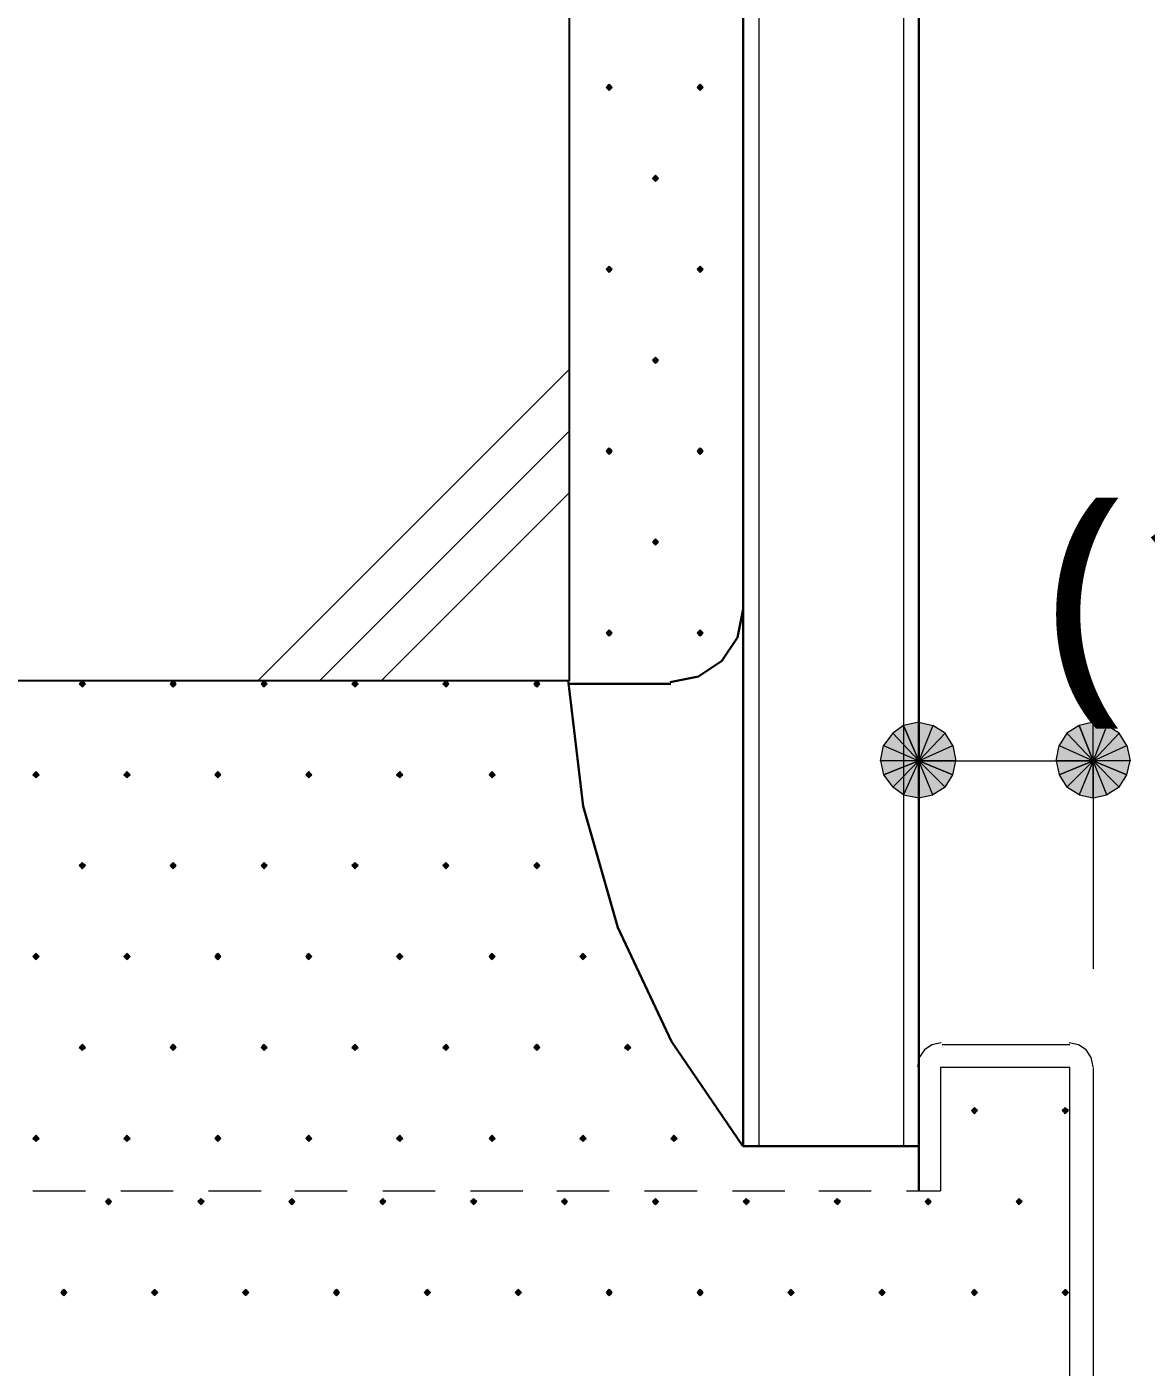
# Model space of a CAD drawing. Header units: millimetres. Extents: x 0 to 420, y 0 to 297.
# Drawn here: x 157.54 to 172.92, y 224.33 to 242.75 of the extents above; entities that cross this region are included whole.
import ezdxf
from ezdxf.enums import TextEntityAlignment as Align

# ---------------------------------------------------------------- set-up
doc = ezdxf.new("R2010")
doc.units = ezdxf.units.MM
doc.styles.add('kst32b', font='NotoSansJP-Variable.ttf')

msp = doc.modelspace()

# ---------------------------------------------------------------- hatches: boundary and pattern name
for points in [[(165.545, 241.956), (165.523, 241.935), (165.502, 241.914), (165.523, 241.893), (165.545, 241.871), (165.566, 241.893), (165.587, 241.914), (165.566, 241.935), (165.545, 241.956)], [(166.793, 241.956), (166.772, 241.935), (166.751, 241.914), (166.772, 241.893), (166.793, 241.871), (166.815, 241.893), (166.836, 241.914), (166.815, 241.935), (166.793, 241.956)], [(166.179, 240.707), (166.158, 240.686), (166.137, 240.665), (166.158, 240.644), (166.179, 240.623), (166.201, 240.644), (166.222, 240.665), (166.201, 240.686), (166.179, 240.707)], [(165.545, 239.458), (165.523, 239.437), (165.502, 239.416), (165.523, 239.395), (165.545, 239.374), (165.566, 239.395), (165.587, 239.416), (165.566, 239.437), (165.545, 239.458)], [(166.793, 239.458), (166.772, 239.437), (166.751, 239.416), (166.772, 239.395), (166.793, 239.374), (166.815, 239.395), (166.836, 239.416), (166.815, 239.437), (166.793, 239.458)], [(166.179, 238.21), (166.158, 238.188), (166.137, 238.167), (166.158, 238.146), (166.179, 238.125), (166.201, 238.146), (166.222, 238.167), (166.201, 238.188), (166.179, 238.21)], [(165.545, 236.961), (165.523, 236.94), (165.502, 236.918), (165.523, 236.897), (165.545, 236.876), (165.566, 236.897), (165.587, 236.918), (165.566, 236.94), (165.545, 236.961)], [(166.793, 236.961), (166.772, 236.94), (166.751, 236.918), (166.772, 236.897), (166.793, 236.876), (166.815, 236.897), (166.836, 236.918), (166.815, 236.94), (166.793, 236.961)], [(166.179, 235.712), (166.158, 235.691), (166.137, 235.67), (166.158, 235.648), (166.179, 235.627), (166.201, 235.648), (166.222, 235.67), (166.201, 235.691), (166.179, 235.712)], [(165.545, 234.463), (165.523, 234.442), (165.502, 234.421), (165.523, 234.4), (165.545, 234.379), (165.566, 234.4), (165.587, 234.421), (165.566, 234.442), (165.545, 234.463)], [(166.793, 234.463), (166.772, 234.442), (166.751, 234.421), (166.772, 234.4), (166.793, 234.379), (166.815, 234.4), (166.836, 234.421), (166.815, 234.442), (166.793, 234.463)], [(158.305, 233.765), (158.284, 233.743), (158.263, 233.722), (158.284, 233.701), (158.305, 233.68), (158.327, 233.701), (158.348, 233.722), (158.327, 233.743), (158.305, 233.765)], [(159.554, 233.765), (159.533, 233.743), (159.512, 233.722), (159.533, 233.701), (159.554, 233.68), (159.576, 233.701), (159.597, 233.722), (159.576, 233.743), (159.554, 233.765)], [(160.803, 233.765), (160.782, 233.743), (160.761, 233.722), (160.782, 233.701), (160.803, 233.68), (160.824, 233.701), (160.846, 233.722), (160.824, 233.743), (160.803, 233.765)], [(162.052, 233.765), (162.031, 233.743), (162.01, 233.722), (162.031, 233.701), (162.052, 233.68), (162.073, 233.701), (162.094, 233.722), (162.073, 233.743), (162.052, 233.765)], [(163.301, 233.765), (163.28, 233.743), (163.259, 233.722), (163.28, 233.701), (163.301, 233.68), (163.322, 233.701), (163.343, 233.722), (163.322, 233.743), (163.301, 233.765)], [(164.55, 233.765), (164.529, 233.743), (164.507, 233.722), (164.529, 233.701), (164.55, 233.68), (164.571, 233.701), (164.592, 233.722), (164.571, 233.743), (164.55, 233.765)], [(169.587, 233.151), (169.439, 233.045), (169.799, 232.664), (169.587, 233.151)], [(172, 233.151), (171.831, 233.045), (172.191, 232.664), (172, 233.151)], [(157.671, 232.516), (157.649, 232.495), (157.628, 232.473), (157.649, 232.452), (157.671, 232.431), (157.692, 232.452), (157.713, 232.473), (157.692, 232.495), (157.671, 232.516)], [(158.919, 232.516), (158.898, 232.495), (158.877, 232.473), (158.898, 232.452), (158.919, 232.431), (158.941, 232.452), (158.962, 232.473), (158.941, 232.495), (158.919, 232.516)], [(160.168, 232.516), (160.147, 232.495), (160.126, 232.473), (160.147, 232.452), (160.168, 232.431), (160.189, 232.452), (160.211, 232.473), (160.189, 232.495), (160.168, 232.516)], [(161.417, 232.516), (161.396, 232.495), (161.375, 232.473), (161.396, 232.452), (161.417, 232.431), (161.438, 232.452), (161.459, 232.473), (161.438, 232.495), (161.417, 232.516)], [(162.666, 232.516), (162.645, 232.495), (162.624, 232.473), (162.645, 232.452), (162.666, 232.431), (162.687, 232.452), (162.708, 232.473), (162.687, 232.495), (162.666, 232.516)], [(163.936, 232.516), (163.915, 232.495), (163.894, 232.473), (163.915, 232.452), (163.936, 232.431), (163.957, 232.452), (163.978, 232.473), (163.957, 232.495), (163.936, 232.516)], [(158.305, 231.267), (158.284, 231.246), (158.263, 231.225), (158.284, 231.204), (158.305, 231.182), (158.327, 231.204), (158.348, 231.225), (158.327, 231.246), (158.305, 231.267)], [(159.554, 231.267), (159.533, 231.246), (159.512, 231.225), (159.533, 231.204), (159.554, 231.182), (159.576, 231.204), (159.597, 231.225), (159.576, 231.246), (159.554, 231.267)], [(160.803, 231.267), (160.782, 231.246), (160.761, 231.225), (160.782, 231.204), (160.803, 231.182), (160.824, 231.204), (160.846, 231.225), (160.824, 231.246), (160.803, 231.267)], [(162.052, 231.267), (162.031, 231.246), (162.01, 231.225), (162.031, 231.204), (162.052, 231.182), (162.073, 231.204), (162.094, 231.225), (162.073, 231.246), (162.052, 231.267)], [(163.301, 231.267), (163.28, 231.246), (163.259, 231.225), (163.28, 231.204), (163.301, 231.182), (163.322, 231.204), (163.343, 231.225), (163.322, 231.246), (163.301, 231.267)], [(164.55, 231.267), (164.529, 231.246), (164.507, 231.225), (164.529, 231.204), (164.55, 231.182), (164.571, 231.204), (164.592, 231.225), (164.571, 231.246), (164.55, 231.267)], [(157.671, 230.018), (157.649, 229.997), (157.628, 229.976), (157.649, 229.955), (157.671, 229.933), (157.692, 229.955), (157.713, 229.976), (157.692, 229.997), (157.671, 230.018)], [(158.919, 230.018), (158.898, 229.997), (158.877, 229.976), (158.898, 229.955), (158.919, 229.933), (158.941, 229.955), (158.962, 229.976), (158.941, 229.997), (158.919, 230.018)], [(160.168, 230.018), (160.147, 229.997), (160.126, 229.976), (160.147, 229.955), (160.168, 229.933), (160.189, 229.955), (160.211, 229.976), (160.189, 229.997), (160.168, 230.018)], [(161.417, 230.018), (161.396, 229.997), (161.375, 229.976), (161.396, 229.955), (161.417, 229.933), (161.438, 229.955), (161.459, 229.976), (161.438, 229.997), (161.417, 230.018)], [(162.666, 230.018), (162.645, 229.997), (162.624, 229.976), (162.645, 229.955), (162.666, 229.933), (162.687, 229.955), (162.708, 229.976), (162.687, 229.997), (162.666, 230.018)], [(163.936, 230.018), (163.915, 229.997), (163.894, 229.976), (163.915, 229.955), (163.936, 229.933), (163.957, 229.955), (163.978, 229.976), (163.957, 229.997), (163.936, 230.018)], [(165.185, 230.018), (165.163, 229.997), (165.142, 229.976), (165.163, 229.955), (165.185, 229.933), (165.206, 229.955), (165.227, 229.976), (165.206, 229.997), (165.185, 230.018)], [(158.305, 228.769), (158.284, 228.748), (158.263, 228.727), (158.284, 228.706), (158.305, 228.685), (158.327, 228.706), (158.348, 228.727), (158.327, 228.748), (158.305, 228.769)], [(159.554, 228.769), (159.533, 228.748), (159.512, 228.727), (159.533, 228.706), (159.554, 228.685), (159.576, 228.706), (159.597, 228.727), (159.576, 228.748), (159.554, 228.769)], [(160.803, 228.769), (160.782, 228.748), (160.761, 228.727), (160.782, 228.706), (160.803, 228.685), (160.824, 228.706), (160.846, 228.727), (160.824, 228.748), (160.803, 228.769)], [(162.052, 228.769), (162.031, 228.748), (162.01, 228.727), (162.031, 228.706), (162.052, 228.685), (162.073, 228.706), (162.094, 228.727), (162.073, 228.748), (162.052, 228.769)], [(163.301, 228.769), (163.28, 228.748), (163.259, 228.727), (163.28, 228.706), (163.301, 228.685), (163.322, 228.706), (163.343, 228.727), (163.322, 228.748), (163.301, 228.769)], [(164.55, 228.769), (164.529, 228.748), (164.507, 228.727), (164.529, 228.706), (164.55, 228.685), (164.571, 228.706), (164.592, 228.727), (164.571, 228.748), (164.55, 228.769)], [(165.799, 228.769), (165.777, 228.748), (165.756, 228.727), (165.777, 228.706), (165.799, 228.685), (165.82, 228.706), (165.841, 228.727), (165.82, 228.748), (165.799, 228.769)], [(170.561, 227.901), (170.54, 227.88), (170.519, 227.859), (170.54, 227.838), (170.561, 227.817), (170.582, 227.838), (170.603, 227.859), (170.582, 227.88), (170.561, 227.901)], [(171.81, 227.901), (171.789, 227.88), (171.768, 227.859), (171.789, 227.838), (171.81, 227.817), (171.831, 227.838), (171.852, 227.859), (171.831, 227.88), (171.81, 227.901)], [(157.671, 227.521), (157.649, 227.499), (157.628, 227.478), (157.649, 227.457), (157.671, 227.436), (157.692, 227.457), (157.713, 227.478), (157.692, 227.499), (157.671, 227.521)], [(158.919, 227.521), (158.898, 227.499), (158.877, 227.478), (158.898, 227.457), (158.919, 227.436), (158.941, 227.457), (158.962, 227.478), (158.941, 227.499), (158.919, 227.521)], [(160.168, 227.521), (160.147, 227.499), (160.126, 227.478), (160.147, 227.457), (160.168, 227.436), (160.189, 227.457), (160.211, 227.478), (160.189, 227.499), (160.168, 227.521)], [(161.417, 227.521), (161.396, 227.499), (161.375, 227.478), (161.396, 227.457), (161.417, 227.436), (161.438, 227.457), (161.459, 227.478), (161.438, 227.499), (161.417, 227.521)], [(162.666, 227.521), (162.645, 227.499), (162.624, 227.478), (162.645, 227.457), (162.666, 227.436), (162.687, 227.457), (162.708, 227.478), (162.687, 227.499), (162.666, 227.521)], [(163.936, 227.521), (163.915, 227.499), (163.894, 227.478), (163.915, 227.457), (163.936, 227.436), (163.957, 227.457), (163.978, 227.478), (163.957, 227.499), (163.936, 227.521)], [(165.185, 227.521), (165.163, 227.499), (165.142, 227.478), (165.163, 227.457), (165.185, 227.436), (165.206, 227.457), (165.227, 227.478), (165.206, 227.499), (165.185, 227.521)], [(166.434, 227.521), (166.412, 227.499), (166.391, 227.478), (166.412, 227.457), (166.434, 227.436), (166.455, 227.457), (166.476, 227.478), (166.455, 227.499), (166.434, 227.521)], [(158.665, 226.653), (158.644, 226.631), (158.623, 226.61), (158.644, 226.589), (158.665, 226.568), (158.687, 226.589), (158.708, 226.61), (158.687, 226.631), (158.665, 226.653)], [(159.935, 226.653), (159.914, 226.631), (159.893, 226.61), (159.914, 226.589), (159.935, 226.568), (159.957, 226.589), (159.978, 226.61), (159.957, 226.631), (159.935, 226.653)], [(161.184, 226.653), (161.163, 226.631), (161.142, 226.61), (161.163, 226.589), (161.184, 226.568), (161.205, 226.589), (161.227, 226.61), (161.205, 226.631), (161.184, 226.653)], [(162.433, 226.653), (162.412, 226.631), (162.391, 226.61), (162.412, 226.589), (162.433, 226.568), (162.454, 226.589), (162.475, 226.61), (162.454, 226.631), (162.433, 226.653)], [(163.682, 226.653), (163.661, 226.631), (163.64, 226.61), (163.661, 226.589), (163.682, 226.568), (163.703, 226.589), (163.724, 226.61), (163.703, 226.631), (163.682, 226.653)], [(164.931, 226.653), (164.91, 226.631), (164.888, 226.61), (164.91, 226.589), (164.931, 226.568), (164.952, 226.589), (164.973, 226.61), (164.952, 226.631), (164.931, 226.653)], [(166.179, 226.653), (166.158, 226.631), (166.137, 226.61), (166.158, 226.589), (166.179, 226.568), (166.201, 226.589), (166.222, 226.61), (166.201, 226.631), (166.179, 226.653)], [(167.428, 226.653), (167.407, 226.631), (167.386, 226.61), (167.407, 226.589), (167.428, 226.568), (167.45, 226.589), (167.471, 226.61), (167.45, 226.631), (167.428, 226.653)], [(168.677, 226.653), (168.656, 226.631), (168.635, 226.61), (168.656, 226.589), (168.677, 226.568), (168.698, 226.589), (168.72, 226.61), (168.698, 226.631), (168.677, 226.653)], [(169.926, 226.653), (169.905, 226.631), (169.884, 226.61), (169.905, 226.589), (169.926, 226.568), (169.947, 226.589), (169.968, 226.61), (169.947, 226.631), (169.926, 226.653)], [(171.175, 226.653), (171.154, 226.631), (171.133, 226.61), (171.154, 226.589), (171.175, 226.568), (171.196, 226.589), (171.217, 226.61), (171.196, 226.631), (171.175, 226.653)], [(158.052, 225.404), (158.03, 225.383), (158.009, 225.362), (158.03, 225.34), (158.052, 225.319), (158.073, 225.34), (158.094, 225.362), (158.073, 225.383), (158.052, 225.404)], [(159.3, 225.404), (159.279, 225.383), (159.258, 225.362), (159.279, 225.34), (159.3, 225.319), (159.321, 225.34), (159.343, 225.362), (159.321, 225.383), (159.3, 225.404)], [(160.549, 225.404), (160.528, 225.383), (160.507, 225.362), (160.528, 225.34), (160.549, 225.319), (160.57, 225.34), (160.592, 225.362), (160.57, 225.383), (160.549, 225.404)], [(161.798, 225.404), (161.777, 225.383), (161.756, 225.362), (161.777, 225.34), (161.798, 225.319), (161.819, 225.34), (161.84, 225.362), (161.819, 225.383), (161.798, 225.404)], [(163.047, 225.404), (163.026, 225.383), (163.004, 225.362), (163.026, 225.34), (163.047, 225.319), (163.068, 225.34), (163.089, 225.362), (163.068, 225.383), (163.047, 225.404)], [(164.296, 225.404), (164.275, 225.383), (164.253, 225.362), (164.275, 225.34), (164.296, 225.319), (164.317, 225.34), (164.338, 225.362), (164.317, 225.383), (164.296, 225.404)], [(165.545, 225.404), (165.523, 225.383), (165.502, 225.362), (165.523, 225.34), (165.545, 225.319), (165.566, 225.34), (165.587, 225.362), (165.566, 225.383), (165.545, 225.404)], [(166.793, 225.404), (166.772, 225.383), (166.751, 225.362), (166.772, 225.34), (166.793, 225.319), (166.815, 225.34), (166.836, 225.362), (166.815, 225.383), (166.793, 225.404)], [(168.042, 225.404), (168.021, 225.383), (168, 225.362), (168.021, 225.34), (168.042, 225.319), (168.063, 225.34), (168.085, 225.362), (168.063, 225.383), (168.042, 225.404)], [(169.291, 225.404), (169.27, 225.383), (169.249, 225.362), (169.27, 225.34), (169.291, 225.319), (169.312, 225.34), (169.333, 225.362), (169.312, 225.383), (169.291, 225.404)], [(170.561, 225.404), (170.54, 225.383), (170.519, 225.362), (170.54, 225.34), (170.561, 225.319), (170.582, 225.34), (170.603, 225.362), (170.582, 225.383), (170.561, 225.404)], [(171.81, 225.404), (171.789, 225.383), (171.768, 225.362), (171.789, 225.34), (171.81, 225.319), (171.831, 225.34), (171.852, 225.362), (171.831, 225.383), (171.81, 225.404)]]:
    msp.add_hatch(color=7).paths.add_polyline_path(points)
h = msp.add_hatch(color=7)
h.paths.add_polyline_path([(170.159, 233.045), (169.989, 233.151), (169.799, 232.664), (170.159, 233.045)])
h.paths.add_polyline_path([(169.989, 233.151), (169.799, 232.664), (169.799, 233.193), (169.989, 233.151)])
h.paths.add_polyline_path([(169.799, 232.664), (169.799, 233.193), (169.587, 233.151), (169.799, 232.664)])
h = msp.add_hatch(color=7)
h.paths.add_polyline_path([(172.551, 233.045), (172.381, 233.151), (172.191, 232.664), (172.551, 233.045)])
h.paths.add_polyline_path([(172.381, 233.151), (172.191, 232.664), (172.191, 233.193), (172.381, 233.151)])
h.paths.add_polyline_path([(172.191, 232.664), (172.191, 233.193), (172, 233.151), (172.191, 232.664)])
h = msp.add_hatch(color=7)
h.paths.add_polyline_path([(169.439, 233.045), (169.312, 232.876), (169.799, 232.664), (169.439, 233.045)])
h.paths.add_polyline_path([(169.312, 232.876), (169.799, 232.664), (169.27, 232.664), (169.312, 232.876)])
h.paths.add_polyline_path([(169.799, 232.664), (169.27, 232.664), (169.312, 232.473), (169.799, 232.664)])
h = msp.add_hatch(color=7)
h.paths.add_polyline_path([(170.265, 232.473), (170.307, 232.664), (169.799, 232.664), (170.265, 232.473)])
h.paths.add_polyline_path([(170.307, 232.664), (169.799, 232.664), (170.265, 232.876), (170.307, 232.664)])
h.paths.add_polyline_path([(169.799, 232.664), (170.265, 232.876), (170.159, 233.045), (169.799, 232.664)])
h = msp.add_hatch(color=7)
h.paths.add_polyline_path([(171.831, 233.045), (171.725, 232.876), (172.191, 232.664), (171.831, 233.045)])
h.paths.add_polyline_path([(171.725, 232.876), (172.191, 232.664), (171.683, 232.664), (171.725, 232.876)])
h.paths.add_polyline_path([(172.191, 232.664), (171.683, 232.664), (171.725, 232.473), (172.191, 232.664)])
h = msp.add_hatch(color=7)
h.paths.add_polyline_path([(172.657, 232.473), (172.699, 232.664), (172.191, 232.664), (172.657, 232.473)])
h.paths.add_polyline_path([(172.699, 232.664), (172.191, 232.664), (172.657, 232.876), (172.699, 232.664)])
h.paths.add_polyline_path([(172.191, 232.664), (172.657, 232.876), (172.551, 233.045), (172.191, 232.664)])
h = msp.add_hatch(color=7)
h.paths.add_polyline_path([(169.312, 232.473), (169.439, 232.304), (169.799, 232.664), (169.312, 232.473)])
h.paths.add_polyline_path([(169.439, 232.304), (169.799, 232.664), (169.587, 232.198), (169.439, 232.304)])
h.paths.add_polyline_path([(169.799, 232.664), (169.587, 232.198), (169.799, 232.156), (169.799, 232.664)])
h = msp.add_hatch(color=7)
h.paths.add_polyline_path([(169.799, 232.156), (169.989, 232.198), (169.799, 232.664), (169.799, 232.156)])
h.paths.add_polyline_path([(169.989, 232.198), (169.799, 232.664), (170.159, 232.304), (169.989, 232.198)])
h.paths.add_polyline_path([(169.799, 232.664), (170.159, 232.304), (170.265, 232.473), (169.799, 232.664)])
h = msp.add_hatch(color=7)
h.paths.add_polyline_path([(171.725, 232.473), (171.831, 232.304), (172.191, 232.664), (171.725, 232.473)])
h.paths.add_polyline_path([(171.831, 232.304), (172.191, 232.664), (172, 232.198), (171.831, 232.304)])
h.paths.add_polyline_path([(172.191, 232.664), (172, 232.198), (172.191, 232.156), (172.191, 232.664)])
h = msp.add_hatch(color=7)
h.paths.add_polyline_path([(172.191, 232.156), (172.381, 232.198), (172.191, 232.664), (172.191, 232.156)])
h.paths.add_polyline_path([(172.381, 232.198), (172.191, 232.664), (172.551, 232.304), (172.381, 232.198)])
h.paths.add_polyline_path([(172.191, 232.664), (172.551, 232.304), (172.657, 232.473), (172.191, 232.664)])

# ---------------------------------------------------------------- linework, layer by layer
at = {"lineweight": 25}
for points in [[(164.994, 255.058), (164.994, 233.765)], [(164.994, 233.765), (144.992, 233.765)]]:
    msp.add_lwpolyline(points, dxfattribs=at)
at = {"lineweight": 30}
for points in [[(167.386, 255.058), (167.386, 227.372)], [(169.799, 255.058), (169.799, 226.758)], [(166.381, 233.744), (166.772, 233.823), (167.092, 234.038), (167.307, 234.358), (167.386, 234.749)], [(164.981, 233.772), (165.186, 232.041), (165.662, 230.376), (166.398, 228.808), (167.381, 227.369)], [(166.391, 233.722), (164.994, 233.722)], [(167.386, 227.372), (169.799, 227.372)]]:
    msp.add_lwpolyline(points, dxfattribs=at)
at = {"lineweight": 13}
for points in [[(167.598, 255.058), (167.598, 227.372)], [(169.587, 255.058), (169.587, 227.372)], [(160.719, 233.765), (164.994, 238.04)], [(161.565, 233.765), (164.994, 237.194)], [(162.412, 233.765), (164.994, 236.347)], [(169.799, 232.664), (172.191, 232.664)], [(172.191, 232.664), (172.191, 229.806)], [(170.106, 228.79), (169.978, 228.765), (169.874, 228.694), (169.804, 228.59), (169.778, 228.462)], [(170.117, 228.769), (171.873, 228.769)], [(172.191, 228.462), (172.165, 228.59), (172.095, 228.694), (171.99, 228.765), (171.863, 228.79)], [(162.983, 224.091), (171.873, 224.091), (171.873, 228.452)], [(171.873, 228.452), (170.095, 228.452)], [(170.095, 228.452), (170.095, 226.758)], [(172.191, 228.452), (172.191, 224.091)], [(157.628, 226.758), (158.348, 226.758)], [(158.835, 226.758), (159.554, 226.758)], [(160.041, 226.758), (160.761, 226.758)], [(161.227, 226.758), (161.946, 226.758)], [(162.433, 226.758), (163.153, 226.758)], [(163.64, 226.758), (164.359, 226.758)], [(164.825, 226.758), (165.545, 226.758)], [(166.031, 226.758), (166.751, 226.758)], [(167.238, 226.758), (167.958, 226.758)], [(168.423, 226.758), (169.143, 226.758)], [(169.63, 226.758), (170.095, 226.758)]]:
    msp.add_lwpolyline(points, dxfattribs=at)
at = {"lineweight": 0}
for points in [[(165.545, 241.956), (165.523, 241.935), (165.502, 241.914), (165.523, 241.893), (165.545, 241.871), (165.566, 241.893), (165.587, 241.914), (165.566, 241.935)], [(166.793, 241.956), (166.772, 241.935), (166.751, 241.914), (166.772, 241.893), (166.793, 241.871), (166.815, 241.893), (166.836, 241.914), (166.815, 241.935)], [(166.179, 240.707), (166.158, 240.686), (166.137, 240.665), (166.158, 240.644), (166.179, 240.623), (166.201, 240.644), (166.222, 240.665), (166.201, 240.686)], [(165.545, 239.458), (165.523, 239.437), (165.502, 239.416), (165.523, 239.395), (165.545, 239.374), (165.566, 239.395), (165.587, 239.416), (165.566, 239.437)], [(166.793, 239.458), (166.772, 239.437), (166.751, 239.416), (166.772, 239.395), (166.793, 239.374), (166.815, 239.395), (166.836, 239.416), (166.815, 239.437)], [(166.179, 238.21), (166.158, 238.188), (166.137, 238.167), (166.158, 238.146), (166.179, 238.125), (166.201, 238.146), (166.222, 238.167), (166.201, 238.188)], [(165.545, 236.961), (165.523, 236.94), (165.502, 236.918), (165.523, 236.897), (165.545, 236.876), (165.566, 236.897), (165.587, 236.918), (165.566, 236.94)], [(166.793, 236.961), (166.772, 236.94), (166.751, 236.918), (166.772, 236.897), (166.793, 236.876), (166.815, 236.897), (166.836, 236.918), (166.815, 236.94)], [(166.179, 235.712), (166.158, 235.691), (166.137, 235.67), (166.158, 235.648), (166.179, 235.627), (166.201, 235.648), (166.222, 235.67), (166.201, 235.691)], [(165.545, 234.463), (165.523, 234.442), (165.502, 234.421), (165.523, 234.4), (165.545, 234.379), (165.566, 234.4), (165.587, 234.421), (165.566, 234.442)], [(166.793, 234.463), (166.772, 234.442), (166.751, 234.421), (166.772, 234.4), (166.793, 234.379), (166.815, 234.4), (166.836, 234.421), (166.815, 234.442)], [(158.305, 233.765), (158.284, 233.743), (158.263, 233.722), (158.284, 233.701), (158.305, 233.68), (158.327, 233.701), (158.348, 233.722), (158.327, 233.743)], [(159.554, 233.765), (159.533, 233.743), (159.512, 233.722), (159.533, 233.701), (159.554, 233.68), (159.576, 233.701), (159.597, 233.722), (159.576, 233.743)], [(160.803, 233.765), (160.782, 233.743), (160.761, 233.722), (160.782, 233.701), (160.803, 233.68), (160.824, 233.701), (160.846, 233.722), (160.824, 233.743)], [(162.052, 233.765), (162.031, 233.743), (162.01, 233.722), (162.031, 233.701), (162.052, 233.68), (162.073, 233.701), (162.094, 233.722), (162.073, 233.743)], [(163.301, 233.765), (163.28, 233.743), (163.259, 233.722), (163.28, 233.701), (163.301, 233.68), (163.322, 233.701), (163.343, 233.722), (163.322, 233.743)], [(164.55, 233.765), (164.529, 233.743), (164.507, 233.722), (164.529, 233.701), (164.55, 233.68), (164.571, 233.701), (164.592, 233.722), (164.571, 233.743)], [(169.587, 233.151), (169.439, 233.045), (169.799, 232.664)], [(169.799, 232.664), (169.799, 233.193), (169.587, 233.151)], [(169.989, 233.151), (169.799, 232.664), (169.799, 233.193)], [(170.159, 233.045), (169.989, 233.151), (169.799, 232.664)], [(172, 233.151), (171.831, 233.045), (172.191, 232.664)], [(172.191, 232.664), (172.191, 233.193), (172, 233.151)], [(172.381, 233.151), (172.191, 232.664), (172.191, 233.193)], [(172.551, 233.045), (172.381, 233.151), (172.191, 232.664)], [(169.439, 233.045), (169.312, 232.876), (169.799, 232.664)], [(169.799, 232.664), (170.265, 232.876), (170.159, 233.045)], [(171.831, 233.045), (171.725, 232.876), (172.191, 232.664)], [(172.191, 232.664), (172.657, 232.876), (172.551, 233.045)], [(169.312, 232.876), (169.799, 232.664), (169.27, 232.664)], [(170.307, 232.664), (169.799, 232.664), (170.265, 232.876)], [(171.725, 232.876), (172.191, 232.664), (171.683, 232.664)], [(172.699, 232.664), (172.191, 232.664), (172.657, 232.876)], [(169.799, 232.664), (169.27, 232.664), (169.312, 232.473)], [(169.312, 232.473), (169.439, 232.304), (169.799, 232.664)], [(169.439, 232.304), (169.799, 232.664), (169.587, 232.198)], [(169.799, 232.664), (169.587, 232.198), (169.799, 232.156)], [(169.799, 232.156), (169.989, 232.198), (169.799, 232.664)], [(169.989, 232.198), (169.799, 232.664), (170.159, 232.304)], [(169.799, 232.664), (170.159, 232.304), (170.265, 232.473)], [(170.265, 232.473), (170.307, 232.664), (169.799, 232.664)], [(172.191, 232.664), (171.683, 232.664), (171.725, 232.473)], [(171.725, 232.473), (171.831, 232.304), (172.191, 232.664)], [(171.831, 232.304), (172.191, 232.664), (172, 232.198)], [(172.191, 232.664), (172, 232.198), (172.191, 232.156)], [(172.191, 232.156), (172.381, 232.198), (172.191, 232.664)], [(172.381, 232.198), (172.191, 232.664), (172.551, 232.304)], [(172.191, 232.664), (172.551, 232.304), (172.657, 232.473)], [(172.657, 232.473), (172.699, 232.664), (172.191, 232.664)], [(157.671, 232.516), (157.649, 232.495), (157.628, 232.473), (157.649, 232.452), (157.671, 232.431), (157.692, 232.452), (157.713, 232.473), (157.692, 232.495)], [(158.919, 232.516), (158.898, 232.495), (158.877, 232.473), (158.898, 232.452), (158.919, 232.431), (158.941, 232.452), (158.962, 232.473), (158.941, 232.495)], [(160.168, 232.516), (160.147, 232.495), (160.126, 232.473), (160.147, 232.452), (160.168, 232.431), (160.189, 232.452), (160.211, 232.473), (160.189, 232.495)], [(161.417, 232.516), (161.396, 232.495), (161.375, 232.473), (161.396, 232.452), (161.417, 232.431), (161.438, 232.452), (161.459, 232.473), (161.438, 232.495)], [(162.666, 232.516), (162.645, 232.495), (162.624, 232.473), (162.645, 232.452), (162.666, 232.431), (162.687, 232.452), (162.708, 232.473), (162.687, 232.495)], [(163.936, 232.516), (163.915, 232.495), (163.894, 232.473), (163.915, 232.452), (163.936, 232.431), (163.957, 232.452), (163.978, 232.473), (163.957, 232.495)], [(158.305, 231.267), (158.284, 231.246), (158.263, 231.225), (158.284, 231.204), (158.305, 231.182), (158.327, 231.204), (158.348, 231.225), (158.327, 231.246)], [(159.554, 231.267), (159.533, 231.246), (159.512, 231.225), (159.533, 231.204), (159.554, 231.182), (159.576, 231.204), (159.597, 231.225), (159.576, 231.246)], [(160.803, 231.267), (160.782, 231.246), (160.761, 231.225), (160.782, 231.204), (160.803, 231.182), (160.824, 231.204), (160.846, 231.225), (160.824, 231.246)], [(162.052, 231.267), (162.031, 231.246), (162.01, 231.225), (162.031, 231.204), (162.052, 231.182), (162.073, 231.204), (162.094, 231.225), (162.073, 231.246)], [(163.301, 231.267), (163.28, 231.246), (163.259, 231.225), (163.28, 231.204), (163.301, 231.182), (163.322, 231.204), (163.343, 231.225), (163.322, 231.246)], [(164.55, 231.267), (164.529, 231.246), (164.507, 231.225), (164.529, 231.204), (164.55, 231.182), (164.571, 231.204), (164.592, 231.225), (164.571, 231.246)], [(157.671, 230.018), (157.649, 229.997), (157.628, 229.976), (157.649, 229.955), (157.671, 229.933), (157.692, 229.955), (157.713, 229.976), (157.692, 229.997)], [(158.919, 230.018), (158.898, 229.997), (158.877, 229.976), (158.898, 229.955), (158.919, 229.933), (158.941, 229.955), (158.962, 229.976), (158.941, 229.997)], [(160.168, 230.018), (160.147, 229.997), (160.126, 229.976), (160.147, 229.955), (160.168, 229.933), (160.189, 229.955), (160.211, 229.976), (160.189, 229.997)], [(161.417, 230.018), (161.396, 229.997), (161.375, 229.976), (161.396, 229.955), (161.417, 229.933), (161.438, 229.955), (161.459, 229.976), (161.438, 229.997)], [(162.666, 230.018), (162.645, 229.997), (162.624, 229.976), (162.645, 229.955), (162.666, 229.933), (162.687, 229.955), (162.708, 229.976), (162.687, 229.997)], [(163.936, 230.018), (163.915, 229.997), (163.894, 229.976), (163.915, 229.955), (163.936, 229.933), (163.957, 229.955), (163.978, 229.976), (163.957, 229.997)], [(165.185, 230.018), (165.163, 229.997), (165.142, 229.976), (165.163, 229.955), (165.185, 229.933), (165.206, 229.955), (165.227, 229.976), (165.206, 229.997)], [(158.305, 228.769), (158.284, 228.748), (158.263, 228.727), (158.284, 228.706), (158.305, 228.685), (158.327, 228.706), (158.348, 228.727), (158.327, 228.748)], [(159.554, 228.769), (159.533, 228.748), (159.512, 228.727), (159.533, 228.706), (159.554, 228.685), (159.576, 228.706), (159.597, 228.727), (159.576, 228.748)], [(160.803, 228.769), (160.782, 228.748), (160.761, 228.727), (160.782, 228.706), (160.803, 228.685), (160.824, 228.706), (160.846, 228.727), (160.824, 228.748)], [(162.052, 228.769), (162.031, 228.748), (162.01, 228.727), (162.031, 228.706), (162.052, 228.685), (162.073, 228.706), (162.094, 228.727), (162.073, 228.748)], [(163.301, 228.769), (163.28, 228.748), (163.259, 228.727), (163.28, 228.706), (163.301, 228.685), (163.322, 228.706), (163.343, 228.727), (163.322, 228.748)], [(164.55, 228.769), (164.529, 228.748), (164.507, 228.727), (164.529, 228.706), (164.55, 228.685), (164.571, 228.706), (164.592, 228.727), (164.571, 228.748)], [(165.799, 228.769), (165.777, 228.748), (165.756, 228.727), (165.777, 228.706), (165.799, 228.685), (165.82, 228.706), (165.841, 228.727), (165.82, 228.748)], [(170.561, 227.901), (170.54, 227.88), (170.519, 227.859), (170.54, 227.838), (170.561, 227.817), (170.582, 227.838), (170.603, 227.859), (170.582, 227.88)], [(171.81, 227.901), (171.789, 227.88), (171.768, 227.859), (171.789, 227.838), (171.81, 227.817), (171.831, 227.838), (171.852, 227.859), (171.831, 227.88)], [(157.671, 227.521), (157.649, 227.499), (157.628, 227.478), (157.649, 227.457), (157.671, 227.436), (157.692, 227.457), (157.713, 227.478), (157.692, 227.499)], [(158.919, 227.521), (158.898, 227.499), (158.877, 227.478), (158.898, 227.457), (158.919, 227.436), (158.941, 227.457), (158.962, 227.478), (158.941, 227.499)], [(160.168, 227.521), (160.147, 227.499), (160.126, 227.478), (160.147, 227.457), (160.168, 227.436), (160.189, 227.457), (160.211, 227.478), (160.189, 227.499)], [(161.417, 227.521), (161.396, 227.499), (161.375, 227.478), (161.396, 227.457), (161.417, 227.436), (161.438, 227.457), (161.459, 227.478), (161.438, 227.499)], [(162.666, 227.521), (162.645, 227.499), (162.624, 227.478), (162.645, 227.457), (162.666, 227.436), (162.687, 227.457), (162.708, 227.478), (162.687, 227.499)], [(163.936, 227.521), (163.915, 227.499), (163.894, 227.478), (163.915, 227.457), (163.936, 227.436), (163.957, 227.457), (163.978, 227.478), (163.957, 227.499)], [(165.185, 227.521), (165.163, 227.499), (165.142, 227.478), (165.163, 227.457), (165.185, 227.436), (165.206, 227.457), (165.227, 227.478), (165.206, 227.499)], [(166.434, 227.521), (166.412, 227.499), (166.391, 227.478), (166.412, 227.457), (166.434, 227.436), (166.455, 227.457), (166.476, 227.478), (166.455, 227.499)], [(158.665, 226.653), (158.644, 226.631), (158.623, 226.61), (158.644, 226.589), (158.665, 226.568), (158.687, 226.589), (158.708, 226.61), (158.687, 226.631)], [(159.935, 226.653), (159.914, 226.631), (159.893, 226.61), (159.914, 226.589), (159.935, 226.568), (159.957, 226.589), (159.978, 226.61), (159.957, 226.631)], [(161.184, 226.653), (161.163, 226.631), (161.142, 226.61), (161.163, 226.589), (161.184, 226.568), (161.205, 226.589), (161.227, 226.61), (161.205, 226.631)], [(162.433, 226.653), (162.412, 226.631), (162.391, 226.61), (162.412, 226.589), (162.433, 226.568), (162.454, 226.589), (162.475, 226.61), (162.454, 226.631)], [(163.682, 226.653), (163.661, 226.631), (163.64, 226.61), (163.661, 226.589), (163.682, 226.568), (163.703, 226.589), (163.724, 226.61), (163.703, 226.631)], [(164.931, 226.653), (164.91, 226.631), (164.888, 226.61), (164.91, 226.589), (164.931, 226.568), (164.952, 226.589), (164.973, 226.61), (164.952, 226.631)], [(166.179, 226.653), (166.158, 226.631), (166.137, 226.61), (166.158, 226.589), (166.179, 226.568), (166.201, 226.589), (166.222, 226.61), (166.201, 226.631)], [(167.428, 226.653), (167.407, 226.631), (167.386, 226.61), (167.407, 226.589), (167.428, 226.568), (167.45, 226.589), (167.471, 226.61), (167.45, 226.631)], [(168.677, 226.653), (168.656, 226.631), (168.635, 226.61), (168.656, 226.589), (168.677, 226.568), (168.698, 226.589), (168.72, 226.61), (168.698, 226.631)], [(169.926, 226.653), (169.905, 226.631), (169.884, 226.61), (169.905, 226.589), (169.926, 226.568), (169.947, 226.589), (169.968, 226.61), (169.947, 226.631)], [(171.175, 226.653), (171.154, 226.631), (171.133, 226.61), (171.154, 226.589), (171.175, 226.568), (171.196, 226.589), (171.217, 226.61), (171.196, 226.631)], [(158.052, 225.404), (158.03, 225.383), (158.009, 225.362), (158.03, 225.34), (158.052, 225.319), (158.073, 225.34), (158.094, 225.362), (158.073, 225.383)], [(159.3, 225.404), (159.279, 225.383), (159.258, 225.362), (159.279, 225.34), (159.3, 225.319), (159.321, 225.34), (159.343, 225.362), (159.321, 225.383)], [(160.549, 225.404), (160.528, 225.383), (160.507, 225.362), (160.528, 225.34), (160.549, 225.319), (160.57, 225.34), (160.592, 225.362), (160.57, 225.383)], [(161.798, 225.404), (161.777, 225.383), (161.756, 225.362), (161.777, 225.34), (161.798, 225.319), (161.819, 225.34), (161.84, 225.362), (161.819, 225.383)], [(163.047, 225.404), (163.026, 225.383), (163.004, 225.362), (163.026, 225.34), (163.047, 225.319), (163.068, 225.34), (163.089, 225.362), (163.068, 225.383)], [(164.296, 225.404), (164.275, 225.383), (164.253, 225.362), (164.275, 225.34), (164.296, 225.319), (164.317, 225.34), (164.338, 225.362), (164.317, 225.383)], [(165.545, 225.404), (165.523, 225.383), (165.502, 225.362), (165.523, 225.34), (165.545, 225.319), (165.566, 225.34), (165.587, 225.362), (165.566, 225.383)], [(166.793, 225.404), (166.772, 225.383), (166.751, 225.362), (166.772, 225.34), (166.793, 225.319), (166.815, 225.34), (166.836, 225.362), (166.815, 225.383)], [(168.042, 225.404), (168.021, 225.383), (168, 225.362), (168.021, 225.34), (168.042, 225.319), (168.063, 225.34), (168.085, 225.362), (168.063, 225.383)], [(169.291, 225.404), (169.27, 225.383), (169.249, 225.362), (169.27, 225.34), (169.291, 225.319), (169.312, 225.34), (169.333, 225.362), (169.312, 225.383)], [(170.561, 225.404), (170.54, 225.383), (170.519, 225.362), (170.54, 225.34), (170.561, 225.319), (170.582, 225.34), (170.603, 225.362), (170.582, 225.383)], [(171.81, 225.404), (171.789, 225.383), (171.768, 225.362), (171.789, 225.34), (171.81, 225.319), (171.831, 225.34), (171.852, 225.362), (171.831, 225.383)]]:
    msp.add_lwpolyline(points, close=True, dxfattribs=at)

# ---------------------------------------------------------------- texts
at = {"style": 'kst32b'}
msp.add_text('(10)', height=2.5989, dxfattribs=at).set_placement((171.535, 233.68), (178.032, 233.68), align=Align.FIT)

doc.saveas('drawing.dxf')
